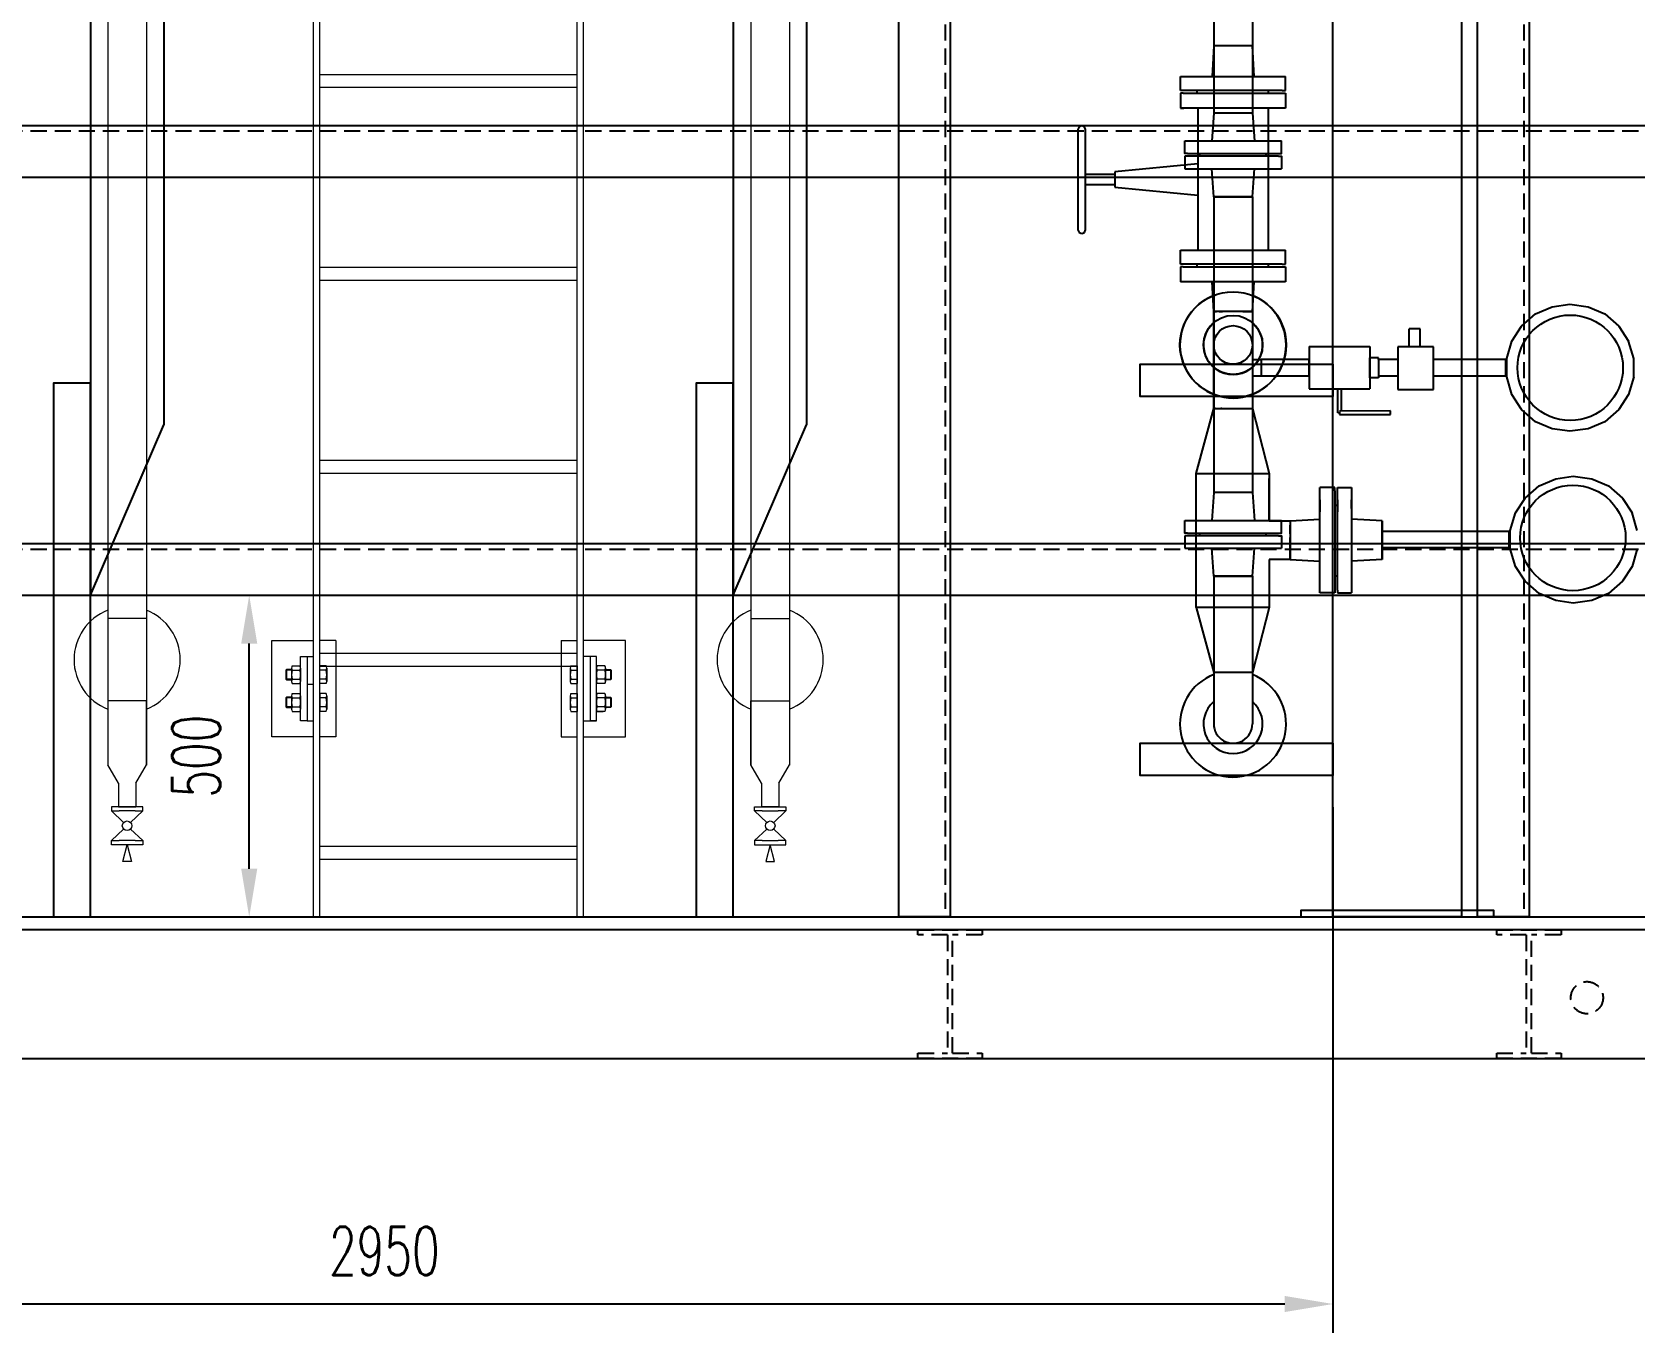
# Model space of a CAD drawing. Header units: millimetres. Extents: x 115735 to 194929, y 30422 to 45272.
# Drawn here: x 183143 to 185635, y 38954 to 40977 of the extents above; entities that cross this region are included whole.
import ezdxf

# ---------------------------------------------------------------- set-up
doc = ezdxf.new("R2010")
doc.units = ezdxf.units.MM
doc.linetypes.add('DASHED2', pattern=[0.375, 0.25, -0.125])
doc.layers.add('ST_MA_EQUI', color=7, linetype='Continuous', lineweight=15)
doc.styles.add('HZFS', font='txt.shx', dxfattribs={"width": 0.67, "bigfont": 'HZFS.shx'})
doc.dimstyles.new('DIMSTD1-35', dxfattribs={"dimscale": 30, "dimtxt": 2.5, "dimasz": 2.5, "dimexe": 1.5, "dimexo": 0.5, "dimgap": 1.5, "dimtad": 1, "dimdec": 0, "dimrnd": 0.1, "dimdsep": 46, "dimtxsty": 'HZFS', "dimcen": 0, "dimclrd": 4, "dimclre": 4, "dimclrt": 4, "dimadec": 0, "dimazin": 0, "dimtfac": 0.5, "dimtdec": 4, "dimtmove": 0, "dimatfit": 3, "dimfxl": 1, "dimtolj": 1, "dimarcsym": 0})

# ---------------------------------------------------------------- blocks, each defined once
blk = doc.blocks.new('*D305')
at = {"color": 4, "lineweight": -2, "transparency": 16777216}
for p, q in [((182215.6, 39771.2), (182215.6, 38954)), ((185165.6, 39771.2), (185165.6, 38954)), ((182290.6, 38999), (185090.6, 38999))]:
    blk.add_line(p, q, dxfattribs=at)
at = {"color": 4, "transparency": 16777216}
for points in [[(182290.6, 39011.5), (182290.6, 38986.5), (182215.6, 38999)], [(185090.6, 39011.5), (185090.6, 38986.5), (185165.6, 38999)]]:
    blk.add_solid(points, dxfattribs=at)
at = {"layer": 'Defpoints', "color": 0, "transparency": 16777216}
for p in [(182215.6, 39786.2), (185165.6, 39786.2), (185165.6, 38999)]:
    blk.add_point(p, dxfattribs=at)
at = {"color": 4, "transparency": 16777216, "insert": (183690.6, 39081.5), "char_height": 75, "attachment_point": 5, "style": 'HZFS'}
blk.add_mtext('\\A1;2950', dxfattribs=at)
blk = doc.blocks.new('*D309')
at = {"color": 4, "lineweight": -2, "transparency": 16777216}
for p, q in [((183248.6, 40100.8), (183525.5, 40100.8)), ((183480.5, 39675.8), (183480.5, 40025.8)), ((183375.8, 39600.8), (183525.5, 39600.8))]:
    blk.add_line(p, q, dxfattribs=at)
at = {"color": 4, "transparency": 16777216}
for points in [[(183468, 40025.8), (183493, 40025.8), (183480.5, 40100.8)], [(183468, 39675.8), (183493, 39675.8), (183480.5, 39600.8)]]:
    blk.add_solid(points, dxfattribs=at)
at = {"layer": 'Defpoints', "color": 0, "transparency": 16777216}
for p in [(183233.6, 40100.8), (183480.5, 40100.8), (183360.8, 39600.8)]:
    blk.add_point(p, dxfattribs=at)
at = {"color": 4, "transparency": 16777216, "insert": (183398, 39850.8), "char_height": 75, "attachment_point": 5, "rotation": 90, "style": 'HZFS'}
blk.add_mtext('\\A1;500', dxfattribs=at)

msp = doc.modelspace()

# ---------------------------------------------------------------- linework, layer by layer
at = {"color": 4}
for p, q in [((183233.6, 42700.8), (183233.6, 40100.8)), ((183347.6, 42700.8), (183347.6, 40366.1)), ((184233.1, 42700.8), (184233.1, 40100.8)), ((184347.1, 42700.8), (184347.1, 40366.1)), ((183233.6, 40100.8), (183347.6, 40366.1)), ((184233.1, 40100.8), (184347.1, 40366.1))]:
    msp.add_line(p, q, dxfattribs=at)
at = {"color": 8}
for p, q in [((184490.6, 39600.8), (184490.6, 42600.8)), ((184570.6, 42600.8), (184570.6, 39600.8)), ((185390.6, 39600.8), (185390.6, 42600.8)), ((185470.6, 42600.8), (185470.6, 39600.8)), ((185790.6, 40830.8), (181790.6, 40830.8)), ((181790.6, 40750.8), (185790.6, 40750.8)), ((185790.6, 40180.8), (181790.6, 40180.8)), ((181790.6, 40100.8), (185790.6, 40100.8)), ((181770.6, 39600.8), (185810.6, 39600.8)), ((185810.6, 39580.8), (181770.6, 39580.8)), ((181870.6, 39600.8), (185710.6, 39600.8)), ((184570.6, 39600.8), (184490.6, 39600.8)), ((185470.6, 39600.8), (185390.6, 39600.8)), ((181820.3, 39380.8), (185760.3, 39380.8))]:
    msp.add_line(p, q, dxfattribs=at)
at = {"color": 8, "linetype": 'DASHED2', "ltscale": 100}
for p, q in [((184562.6, 42600.8), (184562.6, 39600.8)), ((185462.6, 42600.8), (185462.6, 39600.8)), ((181790.6, 40822.8), (185790.6, 40822.8)), ((181790.6, 40172.8), (185790.6, 40172.8)), ((181890.6, 39600.8), (185690.6, 39600.8)), ((184520.3, 39572.8), (184520.3, 39580.8)), ((184520.3, 39580.8), (184620.3, 39580.8)), ((184620.3, 39580.8), (184620.3, 39572.8)), ((185420.3, 39572.8), (185420.3, 39580.8)), ((185420.3, 39580.8), (185520.3, 39580.8)), ((185520.3, 39580.8), (185520.3, 39572.8)), ((184566.3, 39572.8), (184520.3, 39572.8)), ((184566.3, 39572.8), (184566.3, 39388.8)), ((184574.3, 39388.8), (184574.3, 39572.8)), ((184620.3, 39572.8), (184574.3, 39572.8)), ((185466.3, 39572.8), (185420.3, 39572.8)), ((185466.3, 39572.8), (185466.3, 39388.8)), ((185474.3, 39388.8), (185474.3, 39572.8)), ((185520.3, 39572.8), (185474.3, 39572.8)), ((184520.3, 39380.8), (184520.3, 39388.8)), ((184520.3, 39388.8), (184566.3, 39388.8)), ((184620.3, 39380.8), (184520.3, 39380.8)), ((184574.3, 39388.8), (184620.3, 39388.8)), ((184620.3, 39388.8), (184620.3, 39380.8)), ((185420.3, 39380.8), (185420.3, 39388.8)), ((185420.3, 39388.8), (185466.3, 39388.8)), ((185520.3, 39380.8), (185420.3, 39380.8)), ((185474.3, 39388.8), (185520.3, 39388.8)), ((185520.3, 39388.8), (185520.3, 39380.8))]:
    msp.add_line(p, q, dxfattribs=at)
at = {"color": 2}
for p, q in [((184980.3, 41311.5), (184980.3, 40850.7)), ((185040.3, 41311.5), (185040.3, 40850.7)), ((184980.3, 40720.3), (185040.3, 40720.3)), ((184980.3, 40720.3), (184980.3, 40260.8)), ((185040.3, 40720.3), (185040.3, 40260.8)), ((184980.3, 40391.2), (184980.3, 40542.1)), ((184984.8, 40542.1), (184980.3, 40542.1)), ((184984.4, 40542.1), (184980.3, 40542.1)), ((184981.7, 40542.1), (184980.3, 40542.1)), ((184981.7, 40542.1), (184983, 40542.1)), ((184981.7, 40542.1), (184983, 40542.1)), ((184983, 40542.1), (184984.4, 40542.1)), ((184985.8, 40542.1), (184983, 40542.1)), ((184983, 40542.1), (184984.4, 40542.1)), ((184988.5, 40542.1), (184984.4, 40542.1)), ((184989.3, 40542.1), (184984.8, 40542.1)), ((184992.6, 40542.1), (184985.8, 40542.1)), ((184992.6, 40542.1), (184988.5, 40542.1)), ((184988.5, 40542.1), (184991.2, 40542.1)), ((184993.8, 40542.1), (184989.3, 40542.1)), ((184989.8, 40542.1), (184991.2, 40542.1)), ((184991.2, 40542.1), (184993.9, 40542.1)), ((184991.2, 40542.1), (184992.6, 40542.1)), ((184996.7, 40542.1), (184992.6, 40542.1)), ((185018.5, 40542.1), (184992.6, 40542.1)), ((184998.3, 40542.1), (184993.8, 40542.1)), ((185000.8, 40542.1), (184996.7, 40542.1)), ((185002.8, 40542.1), (184998.3, 40542.1)), ((185004.8, 40542.1), (185000.8, 40542.1)), ((185007.3, 40542.1), (185002.8, 40542.1)), ((185008.9, 40542.1), (185004.8, 40542.1)), ((185011.8, 40542.1), (185007.3, 40542.1)), ((185013, 40542.1), (185008.9, 40542.1)), ((185016.3, 40542.1), (185011.8, 40542.1)), ((185017.1, 40542.1), (185013, 40542.1)), ((185020.8, 40542.1), (185016.3, 40542.1)), ((185021.2, 40542.1), (185017.1, 40542.1)), ((185026.7, 40542.1), (185018.5, 40542.1)), ((185025.3, 40542.1), (185020.8, 40542.1)), ((185025.3, 40542.1), (185021.2, 40542.1)), ((185025.3, 40542.1), (185029.4, 40542.1)), ((185033.5, 40542.1), (185026.7, 40542.1)), ((185026.7, 40542.1), (185028, 40542.1)), ((185028, 40542.1), (185029.4, 40542.1)), ((185029.4, 40542.1), (185037.6, 40542.1)), ((185040.3, 40542.1), (185030.8, 40542.1)), ((185037.6, 40542.1), (185030.8, 40542.1)), ((185030.8, 40542.1), (185032.1, 40542.1)), ((185034.8, 40542.1), (185033.5, 40542.1)), ((185034.8, 40542.1), (185036.2, 40542.1)), ((185037.6, 40542.1), (185036.2, 40542.1)), ((185036.2, 40542.1), (185037.6, 40542.1)), ((185037.6, 40542.1), (185040.3, 40542.1)), ((185040.3, 40542.1), (185040.3, 40469)), ((185040.3, 40469), (185040.3, 40391.2)), ((185040.3, 40467.6), (185053.9, 40467.6)), ((185053.9, 40467.6), (185053.9, 40465)), ((185053.9, 40465), (185053.9, 40462.4)), ((185053.9, 40462.4), (185053.9, 40459.8)), ((185053.9, 40459.8), (185053.9, 40457.2)), ((185053.9, 40457.2), (185053.9, 40454.6)), ((185053.9, 40454.6), (185053.9, 40452.1)), ((185053.9, 40452.1), (185053.9, 40449.5)), ((185053.9, 40441.7), (185040.3, 40441.7)), ((185053.9, 40449.5), (185053.9, 40446.9)), ((185053.9, 40446.9), (185053.9, 40444.3)), ((185053.9, 40444.3), (185053.9, 40441.7)), ((184980.3, 40417.2), (184978.9, 40417.2)), ((184980.3, 40391.2), (184981.7, 40391.2)), ((184981.7, 40391.2), (184983, 40391.2)), ((184983, 40391.2), (184981.7, 40391.2)), ((184983, 40391.2), (184985.8, 40391.2)), ((184983, 40391.2), (184984.4, 40391.2)), ((184985.8, 40391.2), (184992.6, 40391.2)), ((184992.6, 40391.2), (184991.2, 40391.2)), ((184991.9, 40391.2), (185040.3, 40391.2)), ((184980.3, 40130.4), (184980.3, 39900.9)), ((184980.3, 40130.4), (185040.3, 40130.4)), ((185040.3, 40130.4), (185040.3, 39900.9))]:
    msp.add_line(p, q, dxfattribs=at)
at = {"color": 0, "lineweight": -3, "ltscale": 10}
for p, q in [((184980.3, 40955.2), (184977.6, 40907.5)), ((184986.3, 40955.2), (184980.3, 40955.2)), ((184986.3, 40955.2), (184980.3, 40955.2)), ((184992.3, 40955.2), (184986.3, 40955.2)), ((184992.3, 40955.2), (184986.3, 40955.2)), ((184998.3, 40955.2), (184992.3, 40955.2)), ((184998.3, 40955.2), (184992.3, 40955.2)), ((185004.3, 40955.2), (184998.3, 40955.2)), ((185004.3, 40955.2), (184998.3, 40955.2)), ((185010.3, 40955.2), (185004.3, 40955.2)), ((185010.3, 40955.2), (185004.3, 40955.2)), ((185016.3, 40955.2), (185010.3, 40955.2)), ((185016.3, 40955.2), (185010.3, 40955.2)), ((185022.3, 40955.2), (185016.3, 40955.2)), ((185022.3, 40955.2), (185016.3, 40955.2)), ((185028.3, 40955.2), (185022.3, 40955.2)), ((185028.3, 40955.2), (185022.3, 40955.2)), ((185034.3, 40955.2), (185028.3, 40955.2)), ((185034.3, 40955.2), (185028.3, 40955.2)), ((185040.3, 40955.2), (185034.3, 40955.2)), ((185040.3, 40955.2), (185034.3, 40955.2)), ((185043, 40907.5), (185040.3, 40955.2)), ((184928.5, 40885.7), (184928.5, 40907.5)), ((184928.5, 40907.5), (184932.6, 40907.5)), ((184932.6, 40907.5), (184947.6, 40907.5)), ((184947.6, 40907.5), (184969.4, 40907.5)), ((184969.4, 40907.5), (184995.3, 40907.5)), ((184977.6, 40909), (184977.7, 40909)), ((184995.3, 40907.5), (185023.9, 40907.5)), ((185023.9, 40907.5), (185051.2, 40907.5)), ((185051.2, 40907.5), (185073, 40907.5)), ((185073, 40907.5), (185086.7, 40907.5)), ((185086.7, 40907.5), (185092.1, 40907.5)), ((185092.1, 40885.7), (185092.1, 40907.5)), ((184932.6, 40885.7), (184928.5, 40885.7)), ((184932.6, 40881.6), (184928.5, 40881.6)), ((184928.5, 40881.6), (184928.5, 40858.4)), ((184947.6, 40885.7), (184932.6, 40885.7)), ((184932.6, 40881.6), (184947.6, 40881.6)), ((184969.4, 40885.7), (184947.6, 40885.7)), ((184947.6, 40881.6), (184969.4, 40881.6)), ((184954.4, 40881.6), (184954.4, 40885.7)), ((184995.3, 40885.7), (184969.4, 40885.7)), ((184969.4, 40881.6), (184995.3, 40881.6)), ((185023.9, 40885.7), (184995.3, 40885.7)), ((184995.3, 40881.6), (185023.9, 40881.6)), ((185051.2, 40885.7), (185023.9, 40885.7)), ((185023.9, 40881.6), (185051.2, 40881.6)), ((185073, 40885.7), (185051.2, 40885.7)), ((185051.2, 40881.6), (185073, 40881.6)), ((185064.8, 40885.7), (185064.8, 40881.6)), ((185086.7, 40885.7), (185073, 40885.7)), ((185073, 40881.6), (185086.7, 40881.6)), ((185086.7, 40885.7), (185092.1, 40885.7)), ((185086.7, 40881.6), (185092.1, 40881.6)), ((185092.1, 40881.6), (185092.1, 40858.4)), ((185092.1, 40858.4), (184928.5, 40858.4)), ((184928.5, 40858.4), (184933.9, 40858.4)), ((184955.6, 40858.4), (184955.6, 40637.5)), ((185065, 40858.4), (185065, 40637.5)), ((184770.9, 40829.3), (184769.1, 40825.2)), ((184775.1, 40831), (184770.9, 40829.3)), ((184779.4, 40829.3), (184775.1, 40831)), ((184781.1, 40825.2), (184779.4, 40829.3)), ((184769.1, 40825.2), (184769.1, 40684.6)), ((184781.1, 40669.2), (184781.1, 40825.2)), ((184826.7, 40755.2), (184781.1, 40755.2)), ((184955.6, 40771.6), (184826.7, 40759.2)), ((184826.7, 40759.2), (184826.7, 40735.2)), ((184826.7, 40739.2), (184781.1, 40739.2)), ((184826.7, 40735.2), (184955.6, 40722.8)), ((184769.1, 40684.6), (184769.1, 40669.2)), ((184769.1, 40669.2), (184770.9, 40665.1)), ((184770.9, 40665.1), (184775.1, 40663.3)), ((184775.1, 40663.3), (184779.4, 40665.1)), ((184779.4, 40665.1), (184781.1, 40669.2)), ((184928.5, 40637.5), (185092.1, 40637.5)), ((184928.5, 40615.7), (184928.5, 40637.5)), ((184928.5, 40615.7), (184928.5, 40637.5)), ((185092.1, 40615.7), (185092.1, 40637.5)), ((184932.6, 40615.7), (184928.5, 40615.7)), ((184932.6, 40611.6), (184928.5, 40611.6)), ((184928.5, 40611.6), (184928.5, 40588.4)), ((184947.6, 40615.7), (184932.6, 40615.7)), ((184932.6, 40611.6), (184947.6, 40611.6)), ((184969.4, 40615.7), (184947.6, 40615.7)), ((184947.6, 40611.6), (184969.4, 40611.6)), ((184954.4, 40611.6), (184954.4, 40615.7)), ((184995.3, 40615.7), (184969.4, 40615.7)), ((184969.4, 40611.6), (184995.3, 40611.6)), ((185023.9, 40615.7), (184995.3, 40615.7)), ((184995.3, 40611.6), (185023.9, 40611.6)), ((185051.2, 40615.7), (185023.9, 40615.7)), ((185023.9, 40611.6), (185051.2, 40611.6)), ((185073, 40615.7), (185051.2, 40615.7)), ((185051.2, 40611.6), (185073, 40611.6)), ((185064.8, 40615.7), (185064.8, 40611.6)), ((185086.7, 40615.7), (185073, 40615.7)), ((185073, 40611.6), (185086.7, 40611.6)), ((185086.7, 40615.7), (185092.1, 40615.7)), ((185086.7, 40611.6), (185092.1, 40611.6)), ((185092.1, 40611.6), (185092.1, 40588.4)), ((184932.6, 40588.4), (184928.5, 40588.4)), ((184947.6, 40588.4), (184932.6, 40588.4)), ((184969.4, 40588.4), (184947.6, 40588.4)), ((184995.3, 40588.4), (184969.4, 40588.4)), ((184980.3, 40542.1), (184977.6, 40588.4)), ((185023.9, 40588.4), (184995.3, 40588.4)), ((185051.2, 40588.4), (185023.9, 40588.4)), ((185040.3, 40542.1), (185043, 40588.4)), ((185073, 40588.4), (185051.2, 40588.4)), ((185086.7, 40588.4), (185073, 40588.4)), ((185092.1, 40588.4), (185086.7, 40588.4)), ((185506.7, 40549.4), (185533.9, 40553.5)), ((185533.9, 40553.5), (185562.6, 40549.4)), ((185458.9, 40519.4), (185480.8, 40538.5)), ((185480.8, 40538.5), (185506.7, 40549.4)), ((185562.6, 40549.4), (185588.5, 40538.5)), ((185588.5, 40538.5), (185610.3, 40519.4)), ((185284, 40487), (185284, 40515.1)), ((185301.4, 40515.1), (185284, 40515.1)), ((185301.4, 40487), (185301.4, 40515.1)), ((185443.9, 40496.2), (185458.9, 40519.4)), ((185610.3, 40519.4), (185625.3, 40496.2)), ((185128.9, 40487.6), (185223, 40487.6)), ((185128.9, 40487.6), (185128.9, 40421.7)), ((185223, 40487.6), (185223, 40421.7)), ((185321.9, 40487), (185266.3, 40487)), ((185266.3, 40487), (185266.3, 40421)), ((185321.9, 40421), (185321.9, 40487)), ((185435.8, 40469), (185443.9, 40496.2)), ((185633.5, 40469), (185625.3, 40496.2)), ((185128.9, 40467.6), (185053.9, 40467.6)), ((185128.9, 40465), (185128.9, 40467.6)), ((185128.9, 40462.4), (185128.9, 40465)), ((185128.9, 40459.8), (185128.9, 40462.4)), ((185128.9, 40457.2), (185128.9, 40459.8)), ((185128.9, 40454.6), (185128.9, 40457.2)), ((185128.9, 40452.1), (185128.9, 40454.6)), ((185128.9, 40449.5), (185128.9, 40452.1)), ((185223, 40467.6), (185223, 40470.3)), ((185236.7, 40470.3), (185223, 40470.3)), ((185223, 40459.4), (185223, 40467.6)), ((185223, 40449.9), (185223, 40459.4)), ((185236.7, 40467.6), (185236.7, 40470.3)), ((185236.7, 40467.6), (185236.7, 40459.4)), ((185266.3, 40467.6), (185236.7, 40467.6)), ((185236.7, 40459.4), (185236.7, 40449.9)), ((185434.4, 40467.6), (185321.9, 40467.6)), ((185434.4, 40465), (185434.4, 40467.6)), ((185434.4, 40462.4), (185434.4, 40465)), ((185434.4, 40459.8), (185434.4, 40462.4)), ((185434.4, 40457.2), (185434.4, 40459.8)), ((185434.4, 40454.6), (185434.4, 40457.2)), ((185434.4, 40452.1), (185434.4, 40454.6)), ((185434.4, 40449.5), (185434.4, 40452.1)), ((185435.8, 40440.3), (185435.8, 40469)), ((185633.5, 40440.3), (185633.5, 40469)), ((185128.9, 40441.7), (185053.9, 40441.7)), ((185128.9, 40446.9), (185128.9, 40449.5)), ((185128.9, 40444.3), (185128.9, 40446.9)), ((185128.9, 40441.7), (185128.9, 40444.3)), ((185223, 40441.7), (185223, 40449.9)), ((185223, 40439), (185223, 40441.7)), ((185236.7, 40439), (185223, 40439)), ((185236.7, 40449.9), (185236.7, 40441.7)), ((185236.7, 40441.7), (185236.7, 40439)), ((185266.3, 40441.7), (185236.7, 40441.7)), ((185434.4, 40441.7), (185321.9, 40441.7)), ((185434.4, 40446.9), (185434.4, 40449.5)), ((185434.4, 40444.3), (185434.4, 40446.9)), ((185434.4, 40441.7), (185434.4, 40444.3)), ((185443.9, 40413.1), (185435.8, 40440.3)), ((185633.5, 40440.3), (185625.3, 40413.1)), ((185128.9, 40421.7), (185223, 40421.7)), ((185173.1, 40384.6), (185173.1, 40421.7)), ((185178.6, 40421.7), (185178.6, 40387.2)), ((185266.3, 40421), (185321.9, 40421)), ((185458.9, 40389.9), (185443.9, 40413.1)), ((185625.3, 40413.1), (185610.3, 40389.9)), ((184953, 40290.3), (184980.3, 40391.2)), ((185040.3, 40391.2), (185066.2, 40290.3)), ((185177.2, 40384.6), (185173.1, 40384.6)), ((185254.9, 40387.4), (185175.8, 40387.2)), ((185175.8, 40386), (185175.8, 40384.6)), ((185175.8, 40384.6), (185175.8, 40383.3)), ((185175.8, 40383.3), (185175.8, 40381.9)), ((185175.8, 40381.9), (185254.9, 40381.9)), ((185254.9, 40386), (185254.9, 40387.4)), ((185254.9, 40384.6), (185254.9, 40386)), ((185254.9, 40383.3), (185254.9, 40384.6)), ((185254.9, 40381.9), (185254.9, 40383.3)), ((185480.8, 40370.8), (185458.9, 40389.9)), ((185610.3, 40389.9), (185588.5, 40370.8)), ((185506.7, 40359.9), (185480.8, 40370.8)), ((185533.9, 40355.8), (185506.7, 40359.9)), ((185562.6, 40359.9), (185533.9, 40355.8)), ((185588.5, 40370.8), (185562.6, 40359.9)), ((184953, 40290.3), (185066.2, 40290.3)), ((184953, 40081.7), (184953, 40290.3)), ((185066.2, 40290.3), (185066.2, 40216.7)), ((185066.2, 40216.7), (185066.2, 40282.2)), ((185486.2, 40271.2), (185512.1, 40282.1)), ((185512.1, 40282.1), (185539.4, 40286.2)), ((185539.4, 40286.2), (185568, 40282.1)), ((185568, 40282.1), (185593.9, 40271.2)), ((185145.3, 40263.1), (185145.3, 40268.5)), ((185168.5, 40268.5), (185145.3, 40268.5)), ((185145.3, 40249.4), (185145.3, 40263.1)), ((185168.5, 40263.1), (185168.5, 40268.5)), ((185168.5, 40263.1), (185168.5, 40249.4)), ((185172.6, 40263.1), (185172.6, 40268.5)), ((185172.6, 40268.5), (185194.4, 40268.5)), ((185172.6, 40249.4), (185172.6, 40263.1)), ((185194.4, 40268.5), (185194.4, 40263.1)), ((185194.4, 40263.1), (185194.4, 40249.4)), ((185464.4, 40252.1), (185486.2, 40271.2)), ((185593.9, 40271.2), (185615.8, 40252.1)), ((185145.3, 40249.5), (185145.3, 40235.9)), ((185145.3, 40227.6), (185145.3, 40249.4)), ((185145.3, 40235.9), (185145.3, 40230.4)), ((185145.3, 40200.3), (185145.3, 40227.6)), ((185168.5, 40249.4), (185168.5, 40227.6)), ((185168.5, 40241.2), (185172.6, 40241.2)), ((185168.5, 40227.6), (185168.5, 40200.3)), ((185172.6, 40249.5), (185172.6, 40235.9)), ((185172.6, 40227.6), (185172.6, 40249.4)), ((185172.6, 40235.9), (185172.6, 40230.4)), ((185172.6, 40200.3), (185172.6, 40227.6)), ((185194.4, 40235.9), (185194.4, 40249.5)), ((185194.4, 40249.4), (185194.4, 40227.6)), ((185194.4, 40227.6), (185194.4, 40200.3)), ((185441.2, 40201.7), (185449.4, 40229)), ((185449.4, 40229), (185464.4, 40252.1)), ((185615.8, 40252.1), (185630.8, 40229)), ((185638.9, 40201.7), (185630.8, 40229)), ((185066.2, 40216.7), (185098.9, 40216.7)), ((185098.9, 40216.7), (185145.3, 40219.4)), ((185098.9, 40216.7), (185098.9, 40214)), ((185098.9, 40214), (185098.9, 40209.9)), ((185098.9, 40196.2), (185098.9, 40209.9)), ((185098.9, 40209.9), (185098.9, 40196.2)), ((185098.9, 40205.8), (185098.9, 40204.4)), ((185098.9, 40204.4), (185098.9, 40203.1)), ((185242.1, 40216.7), (185194.4, 40219.4)), ((185242.1, 40216.7), (185242.1, 40210.7)), ((185242.1, 40211.5), (185242.1, 40216.7)), ((185242.1, 40206.3), (185242.1, 40211.5)), ((185242.1, 40210.7), (185242.1, 40204.7)), ((185242.1, 40201.1), (185242.1, 40206.3)), ((185242.1, 40204.7), (185242.1, 40198.7)), ((185098.9, 40196.2), (185098.9, 40193.5)), ((185098.9, 40193.5), (185098.9, 40190.8)), ((185098.9, 40187.4), (185098.9, 40190.8)), ((185098.9, 40190.8), (185098.9, 40164.9)), ((185098.9, 40184), (185098.9, 40187.4)), ((185098.9, 40184), (185098.9, 40179.9)), ((185098.9, 40180.6), (185098.9, 40184)), ((185098.9, 40177.1), (185098.9, 40180.6)), ((185098.9, 40179.9), (185098.9, 40178.5)), ((185145.3, 40171.7), (185145.3, 40200.3)), ((185168.5, 40200.3), (185168.5, 40171.7)), ((185172.6, 40171.7), (185172.6, 40200.3)), ((185194.4, 40200.3), (185194.4, 40171.7)), ((185242.1, 40196), (185242.1, 40201.1)), ((185439.8, 40200.3), (185242.1, 40200.3)), ((185242.1, 40198.7), (185242.1, 40192.7)), ((185242.1, 40190.8), (185242.1, 40196)), ((185242.1, 40192.7), (185242.1, 40186.7)), ((185242.1, 40185.6), (185242.1, 40190.8)), ((185242.1, 40186.7), (185242.1, 40180.7)), ((185242.1, 40180.4), (185242.1, 40185.6)), ((185242.1, 40180.7), (185242.1, 40174.7)), ((185242.1, 40175.2), (185242.1, 40180.4)), ((185439.8, 40197.7), (185439.8, 40200.3)), ((185439.8, 40195.1), (185439.8, 40197.7)), ((185439.8, 40192.6), (185439.8, 40195.1)), ((185439.8, 40190), (185439.8, 40192.6)), ((185439.8, 40187.4), (185439.8, 40190)), ((185439.8, 40184.8), (185439.8, 40187.4)), ((185439.8, 40182.2), (185439.8, 40184.8)), ((185439.8, 40179.6), (185439.8, 40182.2)), ((185439.8, 40177), (185439.8, 40179.6)), ((185441.2, 40173.1), (185441.2, 40201.7)), ((185066.2, 40156.7), (185066.2, 40081.7)), ((185098.9, 40156.7), (185066.2, 40156.7)), ((185098.9, 40173.7), (185098.9, 40177.1)), ((185098.9, 40170.3), (185098.9, 40173.7)), ((185098.9, 40166.9), (185098.9, 40170.3)), ((185098.9, 40163.5), (185098.9, 40166.9)), ((185098.9, 40164.9), (185098.9, 40156.7)), ((185098.9, 40160.1), (185098.9, 40163.5)), ((185098.9, 40156.7), (185098.9, 40160.1)), ((185098.9, 40156.7), (185145.3, 40154)), ((185145.3, 40145.8), (185145.3, 40171.7)), ((185168.5, 40171.7), (185168.5, 40145.8)), ((185172.6, 40145.8), (185172.6, 40171.7)), ((185194.4, 40171.7), (185194.4, 40145.8)), ((185242.1, 40156.7), (185194.4, 40154)), ((185242.1, 40170.1), (185242.1, 40175.2)), ((185242.1, 40174.7), (185242.1, 40168.7)), ((185439.8, 40174.4), (185242.1, 40174.4)), ((185242.1, 40164.9), (185242.1, 40170.1)), ((185242.1, 40168.7), (185242.1, 40162.7)), ((185242.1, 40156.7), (185242.1, 40164.9)), ((185242.1, 40162.7), (185242.1, 40156.7)), ((185439.8, 40174.4), (185439.8, 40177)), ((185449.4, 40145.8), (185441.2, 40173.1)), ((185638.9, 40173.1), (185630.8, 40145.8)), ((185145.3, 40124), (185145.3, 40145.8)), ((185168.5, 40145.8), (185168.5, 40124)), ((185172.6, 40130.8), (185168.5, 40130.8)), ((185172.6, 40124), (185172.6, 40145.8)), ((185194.4, 40145.8), (185194.4, 40124)), ((185464.4, 40122.6), (185449.4, 40145.8)), ((185630.8, 40145.8), (185615.8, 40122.6)), ((185145.3, 40109), (185145.3, 40124)), ((185145.3, 40104.9), (185145.3, 40109)), ((185168.5, 40104.9), (185145.3, 40104.9)), ((185168.5, 40124), (185168.5, 40109)), ((185168.5, 40109), (185168.5, 40104.9)), ((185172.6, 40109), (185172.6, 40124)), ((185172.6, 40109), (185172.6, 40104.9)), ((185172.6, 40104.9), (185194.4, 40104.9)), ((185194.4, 40124), (185194.4, 40109)), ((185194.4, 40109), (185194.4, 40104.9)), ((185486.2, 40103.5), (185464.4, 40122.6)), ((185512.1, 40092.6), (185486.2, 40103.5)), ((185593.9, 40103.5), (185568, 40092.6)), ((185615.8, 40122.6), (185593.9, 40103.5)), ((185066.2, 40081.7), (184953, 40081.7)), ((184953, 40081.7), (184980.3, 39980.8)), ((185066.2, 40081.7), (185040.3, 39980.8)), ((185539.4, 40088.5), (185512.1, 40092.6)), ((185568, 40092.6), (185539.4, 40088.5)), ((184980.3, 39980.8), (184980.3, 39900.8)), ((185040.3, 39980.8), (184980.3, 39980.8)), ((185040.3, 39980.8), (185040.3, 39900.8))]:
    msp.add_line(p, q, dxfattribs=at)
at = {"color": 2}
for points in [[(185365.6, 39600.8), (185165.6, 39600.8), (185165.6, 41641.8), (185365.6, 41641.8)], [(185165.7, 39820.8), (184865.7, 39820.8), (184865.7, 39870.8), (185165.7, 39870.8)]]:
    msp.add_lwpolyline(points, close=True, dxfattribs=at)
for points in [[(185040.6, 40850.7), (185010.6, 40850.7), (185007.2, 40850.7), (185003.9, 40850.7), (185000.5, 40850.7), (184997.1, 40850.7), (184993.8, 40850.7), (184990.4, 40850.7), (184987, 40850.7), (184983.7, 40850.7), (184980.3, 40850.7), (184980.3, 40850.7), (184977.5, 40807.2)], [(185040.6, 40850.7), (185043.4, 40807.2)], [(184935.4, 40787.6), (184935.4, 40807.2)], [(184935.4, 40807.2), (184939.6, 40807.2)], [(184939.6, 40787.6), (184935.4, 40787.6), (184935.4, 40787.6), (184935.4, 40805.8)], [(184939.6, 40807.2), (184952.3, 40807.2)], [(184952.3, 40807.2), (184973.3, 40807.2)], [(184973.3, 40807.2), (184997.1, 40807.2)], [(184997.1, 40807.2), (185023.8, 40807.2)], [(185023.8, 40807.2), (185047.6, 40807.2)], [(185047.6, 40807.2), (185067.2, 40807.2)], [(185067.2, 40807.2), (185081.2, 40807.2)], [(185081.2, 40787.6), (185085.4, 40787.6), (185085.4, 40787.6), (185085.4, 40807.2)], [(185081.2, 40807.2), (185085.4, 40807.2)], [(185085.4, 40787.6), (185085.4, 40805.8)], [(184935.4, 40783.4), (184935.4, 40763.8)], [(184939.6, 40783.4), (184935.4, 40783.4)], [(184939.6, 40787.6), (184952.3, 40787.6)], [(184952.3, 40783.4), (184939.6, 40783.4)], [(184952.3, 40787.6), (184973.3, 40787.6)], [(184973.3, 40783.4), (184952.3, 40783.4)], [(184957.9, 40787.6), (184957.9, 40783.4)], [(184997.1, 40783.4), (184957.9, 40783.4)], [(184973.3, 40787.6), (184997.1, 40787.6)], [(184997.1, 40783.4), (184973.3, 40783.4)], [(184997.1, 40787.6), (185023.8, 40787.6)], [(185023.8, 40783.4), (184997.1, 40783.4)], [(185023.8, 40783.4), (184997.1, 40783.4)], [(185023.8, 40787.6), (185047.6, 40787.6)], [(185047.6, 40783.4), (185023.8, 40783.4)], [(185061.6, 40783.4), (185023.8, 40783.4)], [(185047.6, 40787.6), (185067.2, 40787.6)], [(185067.2, 40783.4), (185047.6, 40783.4)], [(185061.6, 40783.4), (185061.6, 40787.6)], [(185067.2, 40787.6), (185081.2, 40787.6)], [(185081.2, 40783.4), (185067.2, 40783.4)], [(185081.2, 40787.6), (185085.4, 40787.6)], [(185081.2, 40783.4), (185085.4, 40783.4), (185085.4, 40783.4), (185085.4, 40763.8)], [(184935.4, 40763.8), (184939.6, 40763.8)], [(184939.6, 40763.8), (184952.3, 40763.8)], [(184952.3, 40763.8), (184973.3, 40763.8)], [(184973.3, 40763.8), (184997.1, 40763.8)], [(185013.9, 40720.3), (185010.6, 40720.3), (185007.2, 40720.3), (185003.9, 40720.3), (185000.5, 40720.3), (184997.1, 40720.3), (184993.8, 40720.3), (184990.4, 40720.3), (184987, 40720.3), (184983.7, 40720.3), (184980.3, 40720.3), (184980.3, 40720.3), (184977.5, 40763.8)], [(184997.1, 40763.8), (185023.8, 40763.8)], [(185023.8, 40763.8), (185047.6, 40763.8)], [(185040.6, 40720.3), (185043.4, 40763.8)], [(185047.6, 40763.8), (185067.2, 40763.8)], [(185067.2, 40763.8), (185081.2, 40763.8)], [(185081.2, 40763.8), (185085.4, 40763.8)], [(184980.3, 40720.3), (184983.7, 40720.3), (184987, 40720.3), (184990.4, 40720.3), (184993.8, 40720.3), (184997.1, 40720.3), (185000.5, 40720.3), (185003.9, 40720.3), (185007.2, 40720.3), (185010.6, 40720.3), (185013.9, 40720.3)], [(184985.9, 40720.3), (184983.1, 40720.3)], [(184994.3, 40720.3), (184991.5, 40720.3)], [(185004.1, 40720.3), (185002.7, 40720.3)], [(185006.9, 40720.3), (185004.1, 40720.3)], [(185016.7, 40720.3), (185013.9, 40720.3)], [(185029.4, 40720.3), (185016.7, 40720.3)], [(185025.2, 40720.3), (185019.6, 40720.3)], [(185019.6, 40720.3), (185025.2, 40720.3)], [(185030.8, 40720.3), (185029.4, 40720.3)], [(185030.8, 40720.3), (185040.6, 40720.3), (185040.6, 40720.3), (185030.8, 40720.3), (185030.8, 40720.3)], [(185036.4, 40720.3), (185035, 40720.3)], [(185040.6, 40260.8), (185010.6, 40260.8), (185007.2, 40260.8), (185003.9, 40260.8), (185000.5, 40260.8), (184997.1, 40260.8), (184993.8, 40260.8), (184990.4, 40260.8), (184987, 40260.8), (184983.7, 40260.8), (184980.3, 40260.8), (184980.3, 40260.8), (184977.5, 40217.4)], [(185040.6, 40260.8), (185043.4, 40217.4)], [(184935.4, 40197.7), (184935.4, 40217.4)], [(184935.4, 40217.4), (184939.6, 40217.4)], [(184939.6, 40197.7), (184935.4, 40197.7), (184935.4, 40197.7), (184935.4, 40216)], [(184939.6, 40217.4), (184952.3, 40217.4)], [(184952.3, 40217.4), (184973.3, 40217.4)], [(184973.3, 40217.4), (184997.1, 40217.4)], [(184997.1, 40217.4), (185023.8, 40217.4)], [(185023.8, 40217.4), (185047.6, 40217.4)], [(185047.6, 40217.4), (185067.2, 40217.4)], [(185067.2, 40217.4), (185081.2, 40217.4)], [(185081.2, 40197.7), (185085.4, 40197.7), (185085.4, 40197.7), (185085.4, 40217.4)], [(185081.2, 40217.4), (185085.4, 40217.4)], [(185085.4, 40197.7), (185085.4, 40216)], [(184935.4, 40193.5), (184935.4, 40173.9)], [(184939.6, 40193.5), (184935.4, 40193.5)], [(184939.6, 40197.7), (184952.3, 40197.7)], [(184952.3, 40193.5), (184939.6, 40193.5)], [(184952.3, 40197.7), (184973.3, 40197.7)], [(184973.3, 40193.5), (184952.3, 40193.5)], [(184957.9, 40197.7), (184957.9, 40193.5)], [(184997.1, 40193.5), (184957.9, 40193.5)], [(184973.3, 40197.7), (184997.1, 40197.7)], [(184997.1, 40193.5), (184973.3, 40193.5)], [(184997.1, 40197.7), (185023.8, 40197.7)], [(185023.8, 40193.5), (184997.1, 40193.5)], [(185023.8, 40193.5), (184997.1, 40193.5)], [(185023.8, 40197.7), (185047.6, 40197.7)], [(185047.6, 40193.5), (185023.8, 40193.5)], [(185061.6, 40193.5), (185023.8, 40193.5)], [(185047.6, 40197.7), (185067.2, 40197.7)], [(185067.2, 40193.5), (185047.6, 40193.5)], [(185061.6, 40193.5), (185061.6, 40197.7)], [(185067.2, 40197.7), (185081.2, 40197.7)], [(185081.2, 40193.5), (185067.2, 40193.5)], [(185081.2, 40197.7), (185085.4, 40197.7)], [(185081.2, 40193.5), (185085.4, 40193.5), (185085.4, 40193.5), (185085.4, 40173.9)], [(184935.4, 40173.9), (184939.6, 40173.9)], [(184939.6, 40173.9), (184952.3, 40173.9)], [(184952.3, 40173.9), (184973.3, 40173.9)], [(184973.3, 40173.9), (184997.1, 40173.9)], [(185013.9, 40130.4), (185010.6, 40130.4), (185007.2, 40130.4), (185003.9, 40130.4), (185000.5, 40130.4), (184997.1, 40130.4), (184993.8, 40130.4), (184990.4, 40130.4), (184987, 40130.4), (184983.7, 40130.4), (184980.3, 40130.4), (184980.3, 40130.4), (184977.5, 40173.9)], [(184997.1, 40173.9), (185023.8, 40173.9)], [(185023.8, 40173.9), (185047.6, 40173.9)], [(185040.6, 40130.4), (185043.4, 40173.9)], [(185047.6, 40173.9), (185067.2, 40173.9)], [(185067.2, 40173.9), (185081.2, 40173.9)], [(185081.2, 40173.9), (185085.4, 40173.9)], [(184980.3, 40130.4), (184983.7, 40130.4), (184987, 40130.4), (184990.4, 40130.4), (184993.8, 40130.4), (184997.1, 40130.4), (185000.5, 40130.4), (185003.9, 40130.4), (185007.2, 40130.4), (185010.6, 40130.4), (185013.9, 40130.4)], [(184985.9, 40130.4), (184983.1, 40130.4)], [(184994.3, 40130.4), (184991.5, 40130.4)], [(185004.1, 40130.4), (185002.7, 40130.4)], [(185006.9, 40130.4), (185004.1, 40130.4)], [(185016.7, 40130.4), (185013.9, 40130.4)], [(185029.4, 40130.4), (185016.7, 40130.4)], [(185025.2, 40130.4), (185019.6, 40130.4)], [(185019.6, 40130.4), (185025.2, 40130.4)], [(185030.8, 40130.4), (185029.4, 40130.4)], [(185030.8, 40130.4), (185040.6, 40130.4), (185040.6, 40130.4), (185030.8, 40130.4), (185030.8, 40130.4)], [(185036.4, 40130.4), (185035, 40130.4)]]:
    msp.add_lwpolyline(points, dxfattribs=at)
at = {"color": 0, "lineweight": -3, "ltscale": 10}
msp.add_lwpolyline([(185165.7, 40410.1), (184865.7, 40410.1), (184865.7, 40460.1), (185165.7, 40460.1)], close=True, dxfattribs=at)
at = {"color": 4}
for points in [[(183233.6, 40430.9), (183176, 40430.9), (183176, 39600.8), (183233.6, 39600.8)], [(184233.1, 40430.9), (184175.5, 40430.9), (184175.5, 39600.8), (184233.1, 39600.8)], [(185115.6, 39600.8), (185415.6, 39600.8), (185415.6, 39610.8), (185115.6, 39610.8)]]:
    msp.add_lwpolyline(points, close=True, dxfattribs=at)
at = {"color": 2}
for radius in [82.5, 46, 30]:
    msp.add_circle((185010.3, 40490.1), radius, dxfattribs=at)
at = {"color": 0, "lineweight": -3, "ltscale": 10}
for centre in [(185534.6, 40454.6), (185538.7, 40190)]:
    msp.add_circle(centre, 82, dxfattribs=at)
at = {"color": 8, "linetype": 'DASHED2', "ltscale": 100}
msp.add_circle((185560.6, 39475.2), 25, dxfattribs=at)
at = {"color": 2}
for centre, radius, start, end in [((185010.3, 40490.1), 82.5, 111.3237, 69.243), ((185010.3, 40490.1), 46, 130.7057, 49.2943), ((185010.3, 39900.8), 30, 179.8676, 0.1324)]:
    msp.add_arc(centre, radius, start, end, dxfattribs=at)
at = {"color": 0, "lineweight": -3, "ltscale": 10}
for radius, start, end in [(82.5, 110.757, 68.6763), (46, 130.7057, 49.2943)]:
    msp.add_arc((185010.3, 39900.8), radius, start, end, dxfattribs=at)
at = {"layer": 'ST_MA_EQUI', "color": 8}
for p, q in [((183260.6, 42164.2), (183260.6, 39836.8)), ((183320.6, 42164.2), (183320.6, 39836.8)), ((184260.6, 42164.2), (184260.6, 39836.8)), ((184320.6, 42164.2), (184320.6, 39836.8)), ((183580.4, 39600.8), (183580.4, 41650.8)), ((183590.4, 39600.8), (183590.4, 41650.8)), ((183990.4, 39600.8), (183990.4, 41650.8)), ((184000.4, 39600.8), (184000.4, 41650.8)), ((183590.4, 40910.8), (183990.4, 40910.8)), ((183590.4, 40890.8), (183990.4, 40890.8)), ((183590.4, 40610.8), (183990.4, 40610.8)), ((183590.4, 40590.8), (183990.4, 40590.8)), ((183590.4, 40310.8), (183990.4, 40310.8)), ((183590.4, 40290.8), (183990.4, 40290.8)), ((183320.6, 40064.8), (183260.6, 40064.8)), ((184260.6, 40064.8), (184320.6, 40064.8)), ((183515.4, 40030.8), (183580.4, 40030.8)), ((183515.4, 39880.8), (183515.4, 40030.8)), ((183615.4, 40030.8), (183590.4, 40030.8)), ((183615.4, 40030.8), (183615.4, 39880.8)), ((183965.4, 40030.8), (183965.4, 39880.8)), ((183965.4, 40030.8), (183990.4, 40030.8)), ((184065.4, 40030.8), (184000.4, 40030.8)), ((184065.4, 39880.8), (184065.4, 40030.8)), ((183560.4, 39905.8), (183560.4, 40005.8)), ((183560.4, 40005.8), (183570.4, 40005.8)), ((183570.4, 40005.8), (183580.4, 40005.8)), ((183570.4, 40005.8), (183570.4, 39905.8)), ((183590.4, 40010.8), (183990.4, 40010.8)), ((184020.4, 40005.8), (184000.4, 40005.8)), ((184010.4, 40005.8), (184010.4, 39905.8)), ((184020.4, 39905.8), (184020.4, 40005.8)), ((183538.5, 39985.4), (183537.5, 39984.4)), ((183546.3, 39984.4), (183537.5, 39984.4)), ((183537.5, 39984.4), (183537.5, 39970.4)), ((183546.3, 39985.4), (183538.5, 39985.4)), ((183538.5, 39985.4), (183538.5, 39969.4)), ((183546.3, 39987.7), (183546.3, 39967)), ((183547.4, 39991.2), (183559.3, 39991.2)), ((183547.4, 39984.3), (183559.3, 39984.3)), ((183560.4, 39987.7), (183560.4, 39967)), ((183600.1, 39991.2), (183590.4, 39991.2)), ((183590.4, 39990.8), (183990.4, 39990.8)), ((183600.1, 39984.3), (183590.4, 39984.3)), ((183601.1, 39987.7), (183601.1, 39967)), ((183979.6, 39987.7), (183979.6, 39967)), ((183980.7, 39991.2), (183990.4, 39991.2)), ((183980.7, 39984.3), (183990.4, 39984.3)), ((183990.4, 39991.2), (183990.4, 39963.5)), ((184020.4, 39987.7), (184020.4, 39967)), ((184033.4, 39991.2), (184021.5, 39991.2)), ((184033.4, 39984.3), (184021.5, 39984.3)), ((184034.5, 39987.7), (184034.5, 39967)), ((184034.5, 39985.4), (184042.3, 39985.4)), ((184034.5, 39984.4), (184043.3, 39984.4)), ((184042.3, 39985.4), (184042.3, 39969.4)), ((184042.3, 39985.4), (184043.3, 39984.4)), ((184043.3, 39984.4), (184043.3, 39970.4)), ((183537.5, 39970.4), (183538.5, 39969.4)), ((183546.3, 39970.4), (183537.5, 39970.4)), ((183538.5, 39969.4), (183546.3, 39969.4)), ((183547.4, 39970.4), (183559.3, 39970.4)), ((183547.4, 39963.5), (183559.3, 39963.5)), ((183570.4, 39962.8), (183580.4, 39962.8)), ((183600.1, 39970.4), (183590.4, 39970.4)), ((183600.1, 39963.5), (183590.4, 39963.5)), ((183980.7, 39970.4), (183990.4, 39970.4)), ((183980.7, 39963.5), (183990.4, 39963.5)), ((184033.4, 39970.4), (184021.5, 39970.4)), ((184033.4, 39963.5), (184021.5, 39963.5)), ((184034.5, 39970.4), (184043.3, 39970.4)), ((184042.3, 39969.4), (184034.5, 39969.4)), ((184043.3, 39970.4), (184042.3, 39969.4)), ((183320.6, 39936.8), (183260.6, 39936.8)), ((183320.6, 39837.4), (183320.6, 39936.8)), ((183538.5, 39942.3), (183537.5, 39941.3)), ((183546.3, 39941.3), (183537.5, 39941.3)), ((183537.5, 39941.3), (183537.5, 39927.3)), ((183546.3, 39942.3), (183538.5, 39942.3)), ((183538.5, 39942.3), (183538.5, 39926.3)), ((183546.3, 39944.7), (183546.3, 39923.9)), ((183547.4, 39948.1), (183559.3, 39948.1)), ((183547.4, 39941.2), (183559.3, 39941.2)), ((183560.4, 39944.7), (183560.4, 39923.9)), ((183600.1, 39948.1), (183590.4, 39948.1)), ((183590.4, 39948.1), (183590.4, 39920.4)), ((183600.1, 39941.2), (183590.4, 39941.2)), ((183601.1, 39944.7), (183601.1, 39923.9)), ((183979.6, 39944.7), (183979.6, 39923.9)), ((183980.7, 39948.1), (183990.4, 39948.1)), ((183980.7, 39941.2), (183990.4, 39941.2)), ((183990.4, 39948.1), (183990.4, 39920.4)), ((184020.4, 39944.7), (184020.4, 39923.9)), ((184033.4, 39948.1), (184021.5, 39948.1)), ((184033.4, 39941.2), (184021.5, 39941.2)), ((184034.5, 39944.7), (184034.5, 39923.9)), ((184034.5, 39942.3), (184042.3, 39942.3)), ((184034.5, 39941.3), (184043.3, 39941.3)), ((184042.3, 39942.3), (184042.3, 39926.3)), ((184042.3, 39942.3), (184043.3, 39941.3)), ((184043.3, 39941.3), (184043.3, 39927.3)), ((184260.6, 39936.8), (184320.6, 39936.8)), ((184260.6, 39837.4), (184260.6, 39936.8)), ((183537.5, 39927.3), (183538.5, 39926.3)), ((183546.3, 39927.3), (183537.5, 39927.3)), ((183538.5, 39926.3), (183546.3, 39926.3)), ((183547.4, 39927.4), (183559.3, 39927.4)), ((183547.4, 39920.4), (183559.3, 39920.4)), ((183570.4, 39905.8), (183560.4, 39905.8)), ((183570.4, 39905.8), (183580.4, 39905.8)), ((183600.1, 39927.4), (183590.4, 39927.4)), ((183600.1, 39920.4), (183590.4, 39920.4)), ((183980.7, 39927.4), (183990.4, 39927.4)), ((183980.7, 39920.4), (183990.4, 39920.4)), ((184000.4, 39905.8), (184010.4, 39905.8)), ((184000.4, 39905.8), (184010.4, 39905.8)), ((184020.4, 39905.8), (184010.4, 39905.8)), ((184010.4, 39905.8), (184020.4, 39905.8)), ((184021.1, 39920.4), (184030.8, 39920.4)), ((184033.4, 39927.4), (184021.5, 39927.4)), ((184033.4, 39920.4), (184021.5, 39920.4)), ((184034.5, 39927.3), (184043.3, 39927.3)), ((184042.3, 39926.3), (184034.5, 39926.3)), ((184043.3, 39927.3), (184042.3, 39926.3)), ((183580.4, 39880.8), (183515.4, 39880.8)), ((183615.4, 39880.8), (183590.4, 39880.8)), ((183965.4, 39880.8), (183990.4, 39880.8)), ((184000.4, 39880.8), (184065.4, 39880.8)), ((183277.1, 39808.8), (183260.6, 39837.4)), ((183304.1, 39808.8), (183320.6, 39837.4)), ((184277.1, 39808.8), (184260.6, 39837.4)), ((184304.1, 39808.8), (184320.6, 39837.4)), ((183277.1, 39808.8), (183277.1, 39771.8)), ((183304.1, 39808.8), (183304.1, 39771.8)), ((184277.1, 39808.8), (184277.1, 39771.8)), ((184304.1, 39808.8), (184304.1, 39771.8)), ((183314.9, 39771.8), (183266.4, 39771.8)), ((183266.4, 39771.8), (183266.4, 39765.5)), ((183285.2, 39747.6), (183266.4, 39765.5)), ((183266.4, 39765.5), (183278.3, 39765.5)), ((183277.1, 39771.8), (183304.1, 39771.8)), ((183277.1, 39771.8), (183304.1, 39771.8)), ((183303, 39765.5), (183278.3, 39765.5)), ((183296.1, 39747.6), (183314.9, 39765.5)), ((183303, 39765.5), (183314.9, 39765.5)), ((183314.9, 39765.5), (183314.9, 39771.8)), ((184266.4, 39765.5), (184266.4, 39771.8)), ((184266.4, 39771.8), (184314.9, 39771.8)), ((184285.2, 39747.6), (184266.4, 39765.5)), ((184278.3, 39765.5), (184266.4, 39765.5)), ((184304.1, 39771.8), (184277.1, 39771.8)), ((184304.1, 39771.8), (184277.1, 39771.8)), ((184278.3, 39765.5), (184303, 39765.5)), ((184296.1, 39747.6), (184314.9, 39765.5)), ((184314.9, 39765.5), (184303, 39765.5)), ((184314.9, 39771.8), (184314.9, 39765.5)), ((183266.4, 39719.4), (183285.2, 39737.3)), ((183314.9, 39719.4), (183296.1, 39737.3)), ((184266.4, 39719.4), (184285.2, 39737.3)), ((184314.9, 39719.4), (184296.1, 39737.3)), ((183266.4, 39719.4), (183278.3, 39719.4)), ((183266.4, 39713.1), (183266.4, 39719.4)), ((183314.9, 39713.1), (183266.4, 39713.1)), ((183303, 39719.4), (183278.3, 39719.4)), ((183284, 39686.9), (183290.6, 39713.1)), ((183290.6, 39713.1), (183297.3, 39686.9)), ((183303, 39719.4), (183314.9, 39719.4)), ((183314.9, 39719.4), (183314.9, 39713.1)), ((183590.4, 39710.8), (183990.4, 39710.8)), ((184266.4, 39719.4), (184266.4, 39713.1)), ((184278.3, 39719.4), (184266.4, 39719.4)), ((184266.4, 39713.1), (184314.9, 39713.1)), ((184278.3, 39719.4), (184303, 39719.4)), ((184290.6, 39713.1), (184284, 39686.9)), ((184297.3, 39686.9), (184290.6, 39713.1)), ((184314.9, 39719.4), (184303, 39719.4)), ((184314.9, 39713.1), (184314.9, 39719.4)), ((183297.3, 39686.9), (183284, 39686.9)), ((183297.3, 39686.9), (183284, 39686.9)), ((183590.4, 39690.8), (183990.4, 39690.8)), ((184284, 39686.9), (184297.3, 39686.9)), ((184284, 39686.9), (184297.3, 39686.9))]:
    msp.add_line(p, q, dxfattribs=at)
for centre in [(183290.6, 39742.5), (184290.6, 39742.5)]:
    msp.add_circle(centre, 7.48, dxfattribs=at)
for centre, radius, start, end in [((183290.6, 40000.8), 82.5, 111.3237, 248.6763), ((183290.6, 40000.8), 82.5, 291.3237, 68.6763), ((184290.6, 40000.8), 82.5, 111.3237, 248.6763), ((184290.6, 40000.8), 82.5, 291.3237, 68.6763), ((183552.4, 39987.7), 6.13, 145.6158, 214.3842), ((183569.2, 39977.4), 22.9, 162.412, 197.588), ((183554.3, 39987.7), 6.13, 325.6158, 34.3842), ((183537.5, 39977.4), 22.9, 342.412, 17.588), ((183595, 39987.7), 6.13, 325.6158, 34.3842), ((183578.2, 39977.4), 22.9, 342.412, 17.588), ((183985.8, 39987.7), 6.13, 145.6158, 214.3842), ((184002.6, 39977.4), 22.9, 162.412, 197.588), ((184026.5, 39987.7), 6.13, 145.6158, 214.3842), ((184043.3, 39977.4), 22.9, 162.412, 197.588), ((184028.4, 39987.7), 6.13, 325.6158, 34.3842), ((184011.6, 39977.4), 22.9, 342.412, 17.588), ((183552.4, 39967), 6.13, 145.6158, 214.3842), ((183554.3, 39967), 6.13, 325.6158, 34.3842), ((183595, 39967), 6.13, 325.6158, 34.3842), ((183985.8, 39967), 6.13, 145.6158, 214.3842), ((184026.5, 39967), 6.13, 145.6158, 214.3842), ((184028.4, 39967), 6.13, 325.6158, 34.3842), ((183552.4, 39944.7), 6.13, 145.6158, 214.3842), ((183569.2, 39934.3), 22.9, 162.412, 197.588), ((183554.3, 39944.7), 6.13, 325.6158, 34.3842), ((183537.5, 39934.3), 22.9, 342.412, 17.588), ((183595, 39944.7), 6.13, 325.6158, 34.3842), ((183578.2, 39934.3), 22.9, 342.412, 17.588), ((183985.8, 39944.7), 6.13, 145.6158, 214.3842), ((184002.6, 39934.3), 22.9, 162.412, 197.588), ((184026.5, 39944.7), 6.13, 145.6158, 214.3842), ((184043.3, 39934.3), 22.9, 162.412, 197.588), ((184028.4, 39944.7), 6.13, 325.6158, 34.3842), ((184011.6, 39934.3), 22.9, 342.412, 17.588), ((183552.4, 39923.9), 6.13, 145.6158, 214.3842), ((183554.3, 39923.9), 6.13, 325.6158, 34.3842), ((183595, 39923.9), 6.13, 325.6158, 34.3842), ((183985.8, 39923.9), 6.13, 145.6158, 214.3842), ((184026.5, 39923.9), 6.13, 145.6158, 214.3842), ((184028.4, 39923.9), 6.13, 325.6158, 34.3842)]:
    msp.add_arc(centre, radius, start, end, dxfattribs=at)

# ---------------------------------------------------------------- dimensions: what is measured, and where the dimension line sits
at = {"color": 4}
dim = msp.add_linear_dim(base=(183480.5, 40100.8), p1=(183360.8, 39600.8), p2=(183233.6, 40100.8), angle=90, dimstyle='DIMSTD1-35', dxfattribs=at)
dim.commit()
dim.dimension.update_dxf_attribs({"geometry": '*D309', "text_midpoint": (183398, 39850.8)})
dim = msp.add_linear_dim(base=(185165.6, 38999), p1=(182215.6, 39786.2), p2=(185165.6, 39786.2), dimstyle='DIMSTD1-35', dxfattribs=at)
dim.commit()
dim.dimension.update_dxf_attribs({"geometry": '*D305', "text_midpoint": (183690.6, 39081.5)})

doc.saveas('drawing.dxf')
